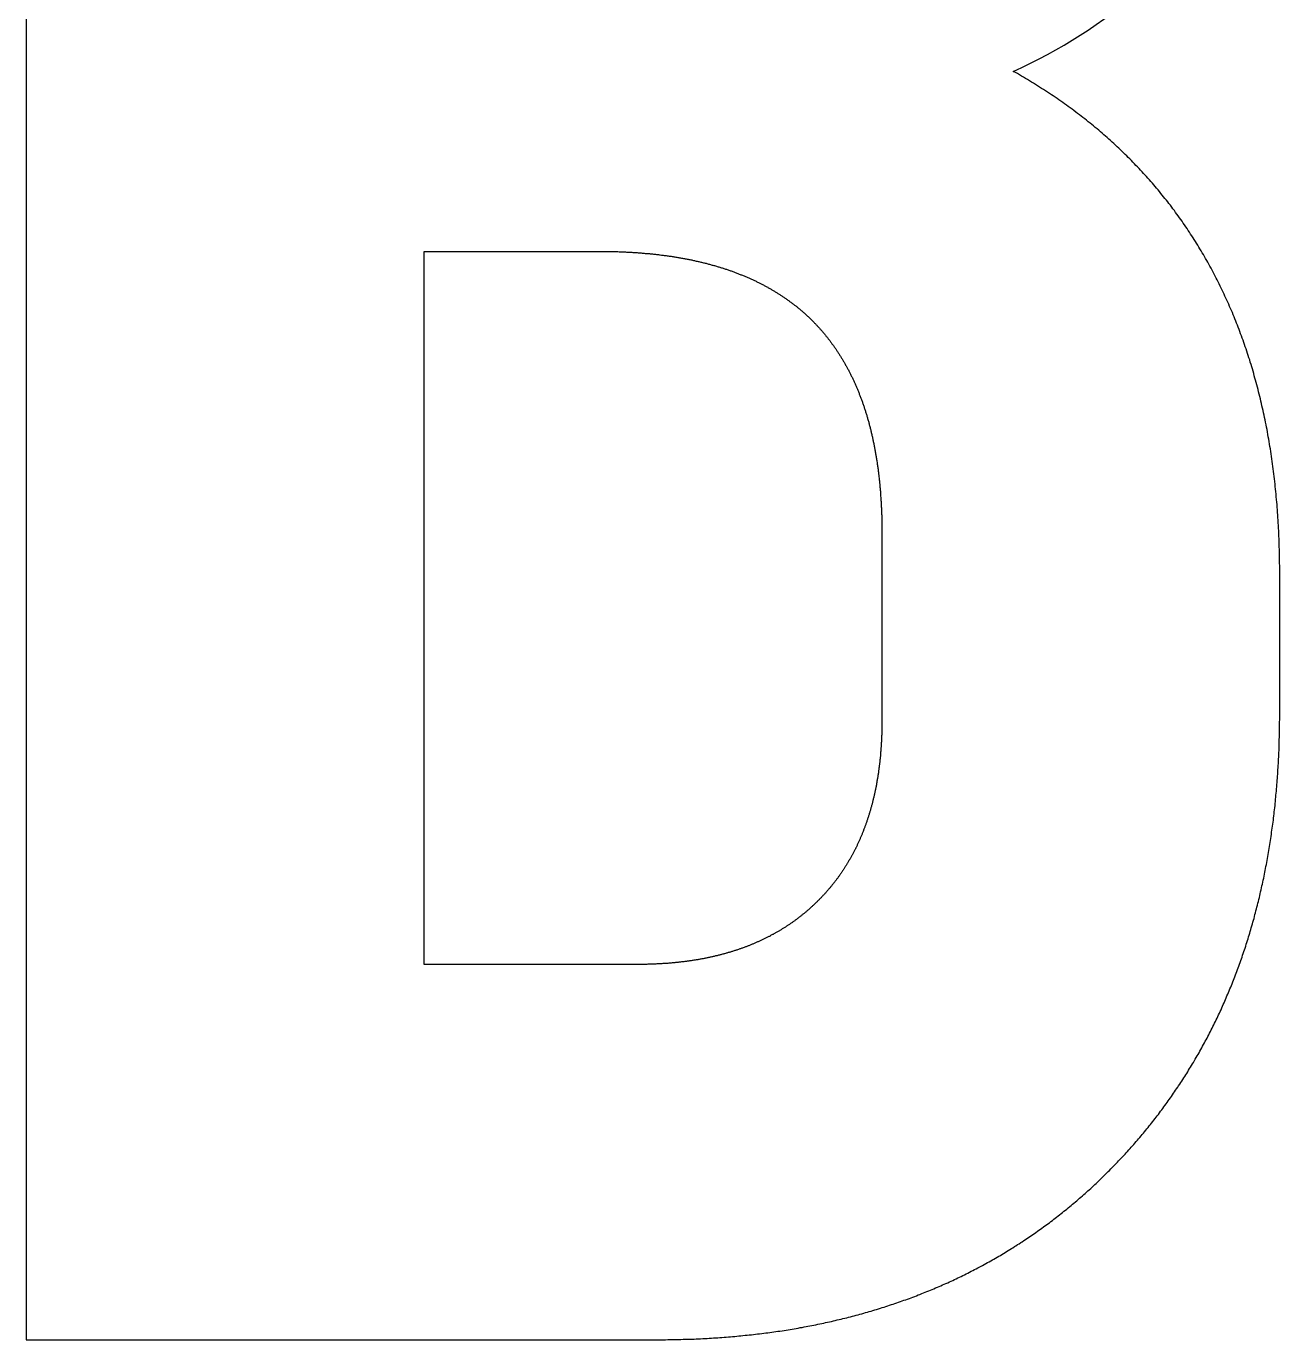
# Model space of a CAD drawing. Header units: millimetres. Extents: x -1211 to -100, y -1155 to 1320.
# Drawn here: x -808.05 to -796.12, y 1226.53 to 1239.03 of the extents above; entities that cross this region are included whole.
import ezdxf

# ---------------------------------------------------------------- set-up
doc = ezdxf.new("R2010")
doc.units = ezdxf.units.MM
doc.layers.get('0').update_dxf_attribs({"lineweight": 25, "true_color": 0xffffff})

msp = doc.modelspace()

# ---------------------------------------------------------------- linework, layer by layer
at = {"color": 5, "true_color": 0x0000ff, "flags": 128}
msp.add_lwpolyline([(-808.049, 1251.527), (-808.049, 1226.527), (-802.049, 1226.527), (-802.028, 1226.527), (-802.006, 1226.527), (-801.985, 1226.527), (-801.964, 1226.527), (-801.943, 1226.528), (-801.922, 1226.528), (-801.901, 1226.528), (-801.88, 1226.529), (-801.859, 1226.529), (-801.838, 1226.53), (-801.818, 1226.53), (-801.797, 1226.531), (-801.776, 1226.531), (-801.755, 1226.532), (-801.734, 1226.533), (-801.714, 1226.533), (-801.693, 1226.534), (-801.673, 1226.535), (-801.652, 1226.536), (-801.631, 1226.537), (-801.611, 1226.538), (-801.59, 1226.539), (-801.57, 1226.54), (-801.55, 1226.541), (-801.529, 1226.543), (-801.509, 1226.544), (-801.488, 1226.545), (-801.468, 1226.546), (-801.448, 1226.548), (-801.428, 1226.549), (-801.408, 1226.551), (-801.387, 1226.552), (-801.367, 1226.554), (-801.347, 1226.556), (-801.327, 1226.557), (-801.307, 1226.559), (-801.287, 1226.561), (-801.267, 1226.563), (-801.247, 1226.565), (-801.228, 1226.567), (-801.208, 1226.569), (-801.188, 1226.571), (-801.168, 1226.573), (-801.148, 1226.575), (-801.129, 1226.577), (-801.109, 1226.58), (-801.089, 1226.582), (-801.07, 1226.584), (-801.05, 1226.587), (-801.031, 1226.589), (-801.011, 1226.592), (-800.992, 1226.594), (-800.972, 1226.597), (-800.953, 1226.599), (-800.934, 1226.602), (-800.914, 1226.605), (-800.895, 1226.608), (-800.876, 1226.61), (-800.856, 1226.613), (-800.837, 1226.616), (-800.818, 1226.619), (-800.799, 1226.622), (-800.78, 1226.625), (-800.761, 1226.629), (-800.742, 1226.632), (-800.723, 1226.635), (-800.704, 1226.638), (-800.685, 1226.642), (-800.666, 1226.645), (-800.647, 1226.649), (-800.628, 1226.652), (-800.61, 1226.656), (-800.591, 1226.659), (-800.572, 1226.663), (-800.553, 1226.667), (-800.535, 1226.67), (-800.516, 1226.674), (-800.497, 1226.678), (-800.479, 1226.682), (-800.46, 1226.686), (-800.442, 1226.69), (-800.423, 1226.694), (-800.405, 1226.698), (-800.387, 1226.702), (-800.368, 1226.706), (-800.35, 1226.71), (-800.332, 1226.715), (-800.313, 1226.719), (-800.295, 1226.723), (-800.277, 1226.728), (-800.259, 1226.732), (-800.241, 1226.737), (-800.223, 1226.742), (-800.205, 1226.746), (-800.187, 1226.751), (-800.169, 1226.756), (-800.151, 1226.76), (-800.133, 1226.765), (-800.115, 1226.77), (-800.097, 1226.775), (-800.079, 1226.78), (-800.062, 1226.785), (-800.044, 1226.79), (-800.026, 1226.795), (-800.008, 1226.8), (-799.991, 1226.806), (-799.973, 1226.811), (-799.956, 1226.816), (-799.938, 1226.822), (-799.921, 1226.827), (-799.903, 1226.833), (-799.886, 1226.838), (-799.868, 1226.844), (-799.851, 1226.849), (-799.834, 1226.855), (-799.816, 1226.861), (-799.799, 1226.866), (-799.782, 1226.872), (-799.765, 1226.878), (-799.747, 1226.884), (-799.73, 1226.89), (-799.713, 1226.896), (-799.696, 1226.902), (-799.679, 1226.908), (-799.662, 1226.914), (-799.645, 1226.921), (-799.628, 1226.927), (-799.611, 1226.933), (-799.594, 1226.94), (-799.578, 1226.946), (-799.561, 1226.953), (-799.544, 1226.959), (-799.527, 1226.966), (-799.511, 1226.972), (-799.494, 1226.979), (-799.477, 1226.986), (-799.461, 1226.992), (-799.444, 1226.999), (-799.428, 1227.006), (-799.411, 1227.013), (-799.395, 1227.02), (-799.378, 1227.027), (-799.362, 1227.034), (-799.345, 1227.041), (-799.329, 1227.048), (-799.313, 1227.056), (-799.297, 1227.063), (-799.28, 1227.07), (-799.264, 1227.078), (-799.248, 1227.085), (-799.232, 1227.092), (-799.216, 1227.1), (-799.2, 1227.107), (-799.184, 1227.115), (-799.168, 1227.123), (-799.152, 1227.13), (-799.136, 1227.138), (-799.12, 1227.146), (-799.104, 1227.154), (-799.088, 1227.162), (-799.073, 1227.17), (-799.057, 1227.178), (-799.041, 1227.186), (-799.025, 1227.194), (-799.01, 1227.202), (-798.994, 1227.21), (-798.979, 1227.219), (-798.963, 1227.227), (-798.948, 1227.235), (-798.932, 1227.244), (-798.917, 1227.252), (-798.901, 1227.261), (-798.886, 1227.269), (-798.87, 1227.278), (-798.855, 1227.286), (-798.84, 1227.295), (-798.825, 1227.304), (-798.809, 1227.313), (-798.794, 1227.322), (-798.779, 1227.33), (-798.764, 1227.339), (-798.749, 1227.348), (-798.734, 1227.357), (-798.719, 1227.367), (-798.704, 1227.376), (-798.689, 1227.385), (-798.674, 1227.394), (-798.659, 1227.403), (-798.644, 1227.413), (-798.63, 1227.422), (-798.615, 1227.432), (-798.6, 1227.441), (-798.585, 1227.451), (-798.571, 1227.46), (-798.556, 1227.47), (-798.541, 1227.48), (-798.527, 1227.489), (-798.512, 1227.499), (-798.498, 1227.509), (-798.483, 1227.519), (-798.469, 1227.529), (-798.455, 1227.539), (-798.44, 1227.549), (-798.426, 1227.559), (-798.412, 1227.569), (-798.397, 1227.579), (-798.383, 1227.59), (-798.369, 1227.6), (-798.355, 1227.61), (-798.341, 1227.621), (-798.327, 1227.631), (-798.312, 1227.641), (-798.298, 1227.652), (-798.284, 1227.663), (-798.27, 1227.673), (-798.257, 1227.684), (-798.243, 1227.695), (-798.229, 1227.705), (-798.215, 1227.716), (-798.201, 1227.727), (-798.187, 1227.738), (-798.174, 1227.749), (-798.16, 1227.76), (-798.146, 1227.771), (-798.133, 1227.782), (-798.119, 1227.794), (-798.106, 1227.805), (-798.092, 1227.816), (-798.079, 1227.827), (-798.065, 1227.839), (-798.052, 1227.85), (-798.038, 1227.862), (-798.025, 1227.873), (-798.012, 1227.885), (-797.998, 1227.896), (-797.985, 1227.908), (-797.972, 1227.92), (-797.959, 1227.932), (-797.946, 1227.943), (-797.933, 1227.955), (-797.919, 1227.967), (-797.906, 1227.979), (-797.893, 1227.991), (-797.88, 1228.003), (-797.867, 1228.015), (-797.855, 1228.028), (-797.842, 1228.04), (-797.829, 1228.052), (-797.816, 1228.064), (-797.803, 1228.077), (-797.79, 1228.089), (-797.778, 1228.102), (-797.765, 1228.114), (-797.752, 1228.127), (-797.74, 1228.139), (-797.727, 1228.152), (-797.715, 1228.165), (-797.702, 1228.178), (-797.69, 1228.19), (-797.677, 1228.203), (-797.665, 1228.216), (-797.653, 1228.229), (-797.641, 1228.242), (-797.628, 1228.255), (-797.616, 1228.268), (-797.604, 1228.281), (-797.592, 1228.294), (-797.58, 1228.307), (-797.568, 1228.32), (-797.556, 1228.333), (-797.544, 1228.346), (-797.533, 1228.359), (-797.521, 1228.373), (-797.509, 1228.386), (-797.498, 1228.399), (-797.486, 1228.413), (-797.474, 1228.426), (-797.463, 1228.439), (-797.451, 1228.453), (-797.44, 1228.466), (-797.429, 1228.48), (-797.417, 1228.493), (-797.406, 1228.507), (-797.395, 1228.521), (-797.384, 1228.534), (-797.373, 1228.548), (-797.362, 1228.562), (-797.351, 1228.575), (-797.34, 1228.589), (-797.329, 1228.603), (-797.318, 1228.617), (-797.307, 1228.631), (-797.296, 1228.645), (-797.286, 1228.658), (-797.275, 1228.672), (-797.264, 1228.686), (-797.254, 1228.701), (-797.243, 1228.715), (-797.233, 1228.729), (-797.222, 1228.743), (-797.212, 1228.757), (-797.202, 1228.771), (-797.191, 1228.785), (-797.181, 1228.8), (-797.171, 1228.814), (-797.161, 1228.828), (-797.151, 1228.843), (-797.141, 1228.857), (-797.131, 1228.872), (-797.121, 1228.886), (-797.111, 1228.901), (-797.101, 1228.915), (-797.091, 1228.93), (-797.082, 1228.944), (-797.072, 1228.959), (-797.062, 1228.974), (-797.053, 1228.988), (-797.043, 1229.003), (-797.034, 1229.018), (-797.024, 1229.033), (-797.015, 1229.047), (-797.005, 1229.062), (-796.996, 1229.077), (-796.987, 1229.092), (-796.978, 1229.107), (-796.969, 1229.122), (-796.959, 1229.137), (-796.95, 1229.152), (-796.941, 1229.167), (-796.932, 1229.183), (-796.924, 1229.198), (-796.915, 1229.213), (-796.906, 1229.228), (-796.897, 1229.243), (-796.888, 1229.259), (-796.88, 1229.274), (-796.871, 1229.289), (-796.863, 1229.305), (-796.854, 1229.32), (-796.846, 1229.336), (-796.837, 1229.351), (-796.829, 1229.367), (-796.821, 1229.382), (-796.812, 1229.398), (-796.804, 1229.414), (-796.796, 1229.429), (-796.788, 1229.445), (-796.78, 1229.461), (-796.772, 1229.476), (-796.764, 1229.492), (-796.756, 1229.508), (-796.748, 1229.524), (-796.74, 1229.54), (-796.732, 1229.556), (-796.725, 1229.572), (-796.717, 1229.588), (-796.709, 1229.604), (-796.702, 1229.62), (-796.694, 1229.636), (-796.687, 1229.652), (-796.679, 1229.668), (-796.672, 1229.685), (-796.665, 1229.701), (-796.657, 1229.717), (-796.65, 1229.733), (-796.643, 1229.75), (-796.636, 1229.766), (-796.629, 1229.782), (-796.622, 1229.799), (-796.615, 1229.815), (-796.608, 1229.832), (-796.601, 1229.848), (-796.594, 1229.865), (-796.587, 1229.882), (-796.58, 1229.898), (-796.574, 1229.915), (-796.567, 1229.932), (-796.56, 1229.948), (-796.554, 1229.965), (-796.547, 1229.982), (-796.541, 1229.999), (-796.535, 1230.016), (-796.528, 1230.032), (-796.522, 1230.049), (-796.516, 1230.066), (-796.509, 1230.083), (-796.503, 1230.1), (-796.497, 1230.117), (-796.491, 1230.135), (-796.485, 1230.152), (-796.479, 1230.169), (-796.473, 1230.186), (-796.467, 1230.203), (-796.462, 1230.221), (-796.456, 1230.238), (-796.45, 1230.255), (-796.444, 1230.273), (-796.439, 1230.29), (-796.433, 1230.307), (-796.428, 1230.325), (-796.422, 1230.342), (-796.417, 1230.36), (-796.412, 1230.377), (-796.406, 1230.395), (-796.401, 1230.413), (-796.396, 1230.43), (-796.391, 1230.448), (-796.385, 1230.466), (-796.38, 1230.484), (-796.375, 1230.501), (-796.37, 1230.519), (-796.365, 1230.537), (-796.361, 1230.555), (-796.356, 1230.573), (-796.351, 1230.591), (-796.346, 1230.609), (-796.341, 1230.627), (-796.337, 1230.645), (-796.332, 1230.663), (-796.328, 1230.681), (-796.323, 1230.699), (-796.319, 1230.717), (-796.314, 1230.736), (-796.31, 1230.754), (-796.306, 1230.772), (-796.302, 1230.791), (-796.297, 1230.809), (-796.293, 1230.827), (-796.289, 1230.846), (-796.285, 1230.864), (-796.281, 1230.883), (-796.277, 1230.901), (-796.273, 1230.92), (-796.269, 1230.938), (-796.266, 1230.957), (-796.262, 1230.976), (-796.258, 1230.994), (-796.254, 1231.013), (-796.251, 1231.032), (-796.247, 1231.051), (-796.244, 1231.07), (-796.24, 1231.088), (-796.237, 1231.107), (-796.234, 1231.126), (-796.23, 1231.145), (-796.227, 1231.164), (-796.224, 1231.183), (-796.221, 1231.202), (-796.217, 1231.221), (-796.214, 1231.241), (-796.211, 1231.26), (-796.208, 1231.279), (-796.206, 1231.298), (-796.203, 1231.317), (-796.2, 1231.337), (-796.197, 1231.356), (-796.194, 1231.375), (-796.192, 1231.395), (-796.189, 1231.414), (-796.186, 1231.434), (-796.184, 1231.453), (-796.181, 1231.473), (-796.179, 1231.492), (-796.177, 1231.512), (-796.174, 1231.531), (-796.172, 1231.551), (-796.17, 1231.571), (-796.168, 1231.59), (-796.165, 1231.61), (-796.163, 1231.63), (-796.161, 1231.65), (-796.159, 1231.67), (-796.157, 1231.69), (-796.156, 1231.71), (-796.154, 1231.73), (-796.152, 1231.749), (-796.15, 1231.77), (-796.149, 1231.79), (-796.147, 1231.81), (-796.145, 1231.83), (-796.144, 1231.85), (-796.142, 1231.87), (-796.141, 1231.89), (-796.139, 1231.911), (-796.138, 1231.931), (-796.137, 1231.951), (-796.135, 1231.972), (-796.134, 1231.992), (-796.133, 1232.012), (-796.132, 1232.033), (-796.131, 1232.053), (-796.13, 1232.074), (-796.129, 1232.094), (-796.128, 1232.115), (-796.127, 1232.136), (-796.126, 1232.156), (-796.126, 1232.177), (-796.125, 1232.198), (-796.124, 1232.218), (-796.124, 1232.239), (-796.123, 1232.26), (-796.123, 1232.281), (-796.122, 1232.302), (-796.122, 1232.323), (-796.121, 1232.344), (-796.121, 1232.365), (-796.121, 1232.386), (-796.121, 1232.407), (-796.12, 1232.428), (-796.12, 1232.449), (-796.12, 1232.47), (-796.12, 1232.491), (-796.12, 1233.813), (-796.12, 1233.839), (-796.12, 1233.865), (-796.12, 1233.891), (-796.121, 1233.917), (-796.121, 1233.943), (-796.122, 1233.969), (-796.122, 1233.995), (-796.123, 1234.021), (-796.123, 1234.046), (-796.124, 1234.072), (-796.125, 1234.098), (-796.126, 1234.123), (-796.127, 1234.149), (-796.128, 1234.174), (-796.129, 1234.2), (-796.13, 1234.225), (-796.131, 1234.25), (-796.133, 1234.275), (-796.134, 1234.3), (-796.136, 1234.326), (-796.137, 1234.351), (-796.139, 1234.376), (-796.141, 1234.4), (-796.142, 1234.425), (-796.144, 1234.45), (-796.146, 1234.475), (-796.148, 1234.499), (-796.15, 1234.524), (-796.153, 1234.549), (-796.155, 1234.573), (-796.157, 1234.598), (-796.16, 1234.622), (-796.162, 1234.646), (-796.165, 1234.67), (-796.168, 1234.695), (-796.17, 1234.719), (-796.173, 1234.743), (-796.176, 1234.767), (-796.179, 1234.791), (-796.182, 1234.815), (-796.185, 1234.839), (-796.188, 1234.862), (-796.192, 1234.886), (-796.195, 1234.91), (-796.199, 1234.933), (-796.202, 1234.957), (-796.206, 1234.98), (-796.209, 1235.004), (-796.213, 1235.027), (-796.217, 1235.051), (-796.221, 1235.074), (-796.225, 1235.097), (-796.229, 1235.12), (-796.233, 1235.143), (-796.237, 1235.166), (-796.241, 1235.189), (-796.246, 1235.212), (-796.25, 1235.235), (-796.255, 1235.258), (-796.259, 1235.28), (-796.264, 1235.303), (-796.269, 1235.326), (-796.274, 1235.348), (-796.279, 1235.371), (-796.284, 1235.393), (-796.289, 1235.416), (-796.294, 1235.438), (-796.299, 1235.46), (-796.304, 1235.482), (-796.31, 1235.505), (-796.315, 1235.527), (-796.321, 1235.549), (-796.326, 1235.571), (-796.332, 1235.592), (-796.338, 1235.614), (-796.344, 1235.636), (-796.35, 1235.658), (-796.356, 1235.679), (-796.362, 1235.701), (-796.368, 1235.723), (-796.374, 1235.744), (-796.38, 1235.766), (-796.387, 1235.787), (-796.393, 1235.808), (-796.4, 1235.83), (-796.406, 1235.851), (-796.413, 1235.872), (-796.42, 1235.893), (-796.427, 1235.914), (-796.434, 1235.935), (-796.441, 1235.956), (-796.448, 1235.977), (-796.455, 1235.997), (-796.462, 1236.018), (-796.469, 1236.039), (-796.477, 1236.059), (-796.484, 1236.08), (-796.492, 1236.1), (-796.499, 1236.121), (-796.507, 1236.141), (-796.515, 1236.162), (-796.523, 1236.182), (-796.531, 1236.202), (-796.539, 1236.222), (-796.547, 1236.242), (-796.555, 1236.262), (-796.563, 1236.282), (-796.571, 1236.302), (-796.58, 1236.322), (-796.588, 1236.342), (-796.597, 1236.361), (-796.606, 1236.381), (-796.614, 1236.401), (-796.623, 1236.42), (-796.632, 1236.44), (-796.641, 1236.459), (-796.65, 1236.479), (-796.659, 1236.498), (-796.668, 1236.517), (-796.677, 1236.536), (-796.687, 1236.555), (-796.696, 1236.575), (-796.706, 1236.594), (-796.715, 1236.613), (-796.725, 1236.631), (-796.734, 1236.65), (-796.744, 1236.669), (-796.754, 1236.688), (-796.764, 1236.706), (-796.774, 1236.725), (-796.784, 1236.744), (-796.794, 1236.762), (-796.805, 1236.781), (-796.815, 1236.799), (-796.825, 1236.817), (-796.836, 1236.835), (-796.846, 1236.854), (-796.857, 1236.872), (-796.868, 1236.89), (-796.879, 1236.908), (-796.889, 1236.926), (-796.9, 1236.944), (-796.911, 1236.962), (-796.922, 1236.979), (-796.934, 1236.997), (-796.945, 1237.015), (-796.956, 1237.032), (-796.968, 1237.05), (-796.979, 1237.067), (-796.991, 1237.085), (-797.002, 1237.102), (-797.014, 1237.119), (-797.026, 1237.137), (-797.038, 1237.154), (-797.05, 1237.171), (-797.062, 1237.188), (-797.074, 1237.205), (-797.086, 1237.222), (-797.098, 1237.239), (-797.111, 1237.256), (-797.123, 1237.273), (-797.136, 1237.289), (-797.148, 1237.306), (-797.161, 1237.323), (-797.174, 1237.339), (-797.186, 1237.356), (-797.199, 1237.372), (-797.212, 1237.388), (-797.225, 1237.405), (-797.238, 1237.421), (-797.252, 1237.437), (-797.265, 1237.453), (-797.278, 1237.469), (-797.292, 1237.485), (-797.305, 1237.501), (-797.319, 1237.517), (-797.332, 1237.533), (-797.346, 1237.549), (-797.36, 1237.565), (-797.374, 1237.58), (-797.388, 1237.596), (-797.402, 1237.611), (-797.416, 1237.627), (-797.43, 1237.642), (-797.444, 1237.658), (-797.459, 1237.673), (-797.473, 1237.688), (-797.488, 1237.703), (-797.502, 1237.719), (-797.517, 1237.734), (-797.532, 1237.749), (-797.546, 1237.764), (-797.561, 1237.779), (-797.576, 1237.793), (-797.591, 1237.808), (-797.607, 1237.823), (-797.622, 1237.838), (-797.637, 1237.852), (-797.652, 1237.867), (-797.668, 1237.881), (-797.683, 1237.896), (-797.699, 1237.91), (-797.715, 1237.924), (-797.73, 1237.939), (-797.746, 1237.953), (-797.762, 1237.967), (-797.778, 1237.981), (-797.794, 1237.995), (-797.81, 1238.009), (-797.826, 1238.023), (-797.843, 1238.037), (-797.859, 1238.05), (-797.876, 1238.064), (-797.892, 1238.078), (-797.909, 1238.091), (-797.925, 1238.105), (-797.942, 1238.118), (-797.959, 1238.132), (-797.976, 1238.145), (-797.993, 1238.159), (-798.01, 1238.172), (-798.027, 1238.185), (-798.044, 1238.198), (-798.062, 1238.211), (-798.079, 1238.224), (-798.096, 1238.237), (-798.114, 1238.25), (-798.132, 1238.263), (-798.149, 1238.276), (-798.167, 1238.288), (-798.185, 1238.301), (-798.203, 1238.314), (-798.221, 1238.326), (-798.239, 1238.339), (-798.257, 1238.351), (-798.275, 1238.364), (-798.293, 1238.376), (-798.312, 1238.388), (-798.33, 1238.4), (-798.349, 1238.412), (-798.367, 1238.424), (-798.386, 1238.436), (-798.405, 1238.448), (-798.424, 1238.46), (-798.443, 1238.472), (-798.462, 1238.484), (-798.481, 1238.496), (-798.5, 1238.507), (-798.519, 1238.519), (-798.538, 1238.53), (-798.558, 1238.542), (-798.577, 1238.553), (-798.597, 1238.565), (-798.616, 1238.576), (-798.636, 1238.587), (-798.656, 1238.598, 0.156907), (-796.531, 1240.491, 0.134483)], format="xyb", dxfattribs=at)
msp.add_lwpolyline([(-804.263, 1230.098), (-804.263, 1236.884), (-802.584, 1236.884), (-802.574, 1236.884), (-802.563, 1236.884), (-802.553, 1236.884), (-802.542, 1236.884), (-802.532, 1236.884), (-802.521, 1236.884), (-802.511, 1236.884), (-802.5, 1236.884), (-802.49, 1236.883), (-802.479, 1236.883), (-802.469, 1236.883), (-802.459, 1236.883), (-802.448, 1236.882), (-802.438, 1236.882), (-802.428, 1236.882), (-802.418, 1236.882), (-802.407, 1236.881), (-802.397, 1236.881), (-802.387, 1236.881), (-802.377, 1236.88), (-802.366, 1236.88), (-802.356, 1236.879), (-802.346, 1236.879), (-802.336, 1236.878), (-802.326, 1236.878), (-802.316, 1236.877), (-802.306, 1236.877), (-802.296, 1236.876), (-802.286, 1236.876), (-802.276, 1236.875), (-802.266, 1236.875), (-802.256, 1236.874), (-802.246, 1236.873), (-802.236, 1236.873), (-802.226, 1236.872), (-802.217, 1236.871), (-802.207, 1236.87), (-802.197, 1236.87), (-802.187, 1236.869), (-802.177, 1236.868), (-802.168, 1236.867), (-802.158, 1236.866), (-802.148, 1236.866), (-802.138, 1236.865), (-802.129, 1236.864), (-802.119, 1236.863), (-802.11, 1236.862), (-802.1, 1236.861), (-802.09, 1236.86), (-802.081, 1236.859), (-802.071, 1236.858), (-802.062, 1236.857), (-802.052, 1236.856), (-802.043, 1236.855), (-802.033, 1236.854), (-802.024, 1236.853), (-802.015, 1236.851), (-802.005, 1236.85), (-801.996, 1236.849), (-801.987, 1236.848), (-801.977, 1236.847), (-801.968, 1236.845), (-801.959, 1236.844), (-801.949, 1236.843), (-801.94, 1236.842), (-801.931, 1236.84), (-801.922, 1236.839), (-801.913, 1236.838), (-801.903, 1236.836), (-801.894, 1236.835), (-801.885, 1236.833), (-801.876, 1236.832), (-801.867, 1236.83), (-801.858, 1236.829), (-801.849, 1236.827), (-801.84, 1236.826), (-801.831, 1236.824), (-801.822, 1236.823), (-801.813, 1236.821), (-801.804, 1236.82), (-801.795, 1236.818), (-801.786, 1236.816), (-801.778, 1236.815), (-801.769, 1236.813), (-801.76, 1236.811), (-801.751, 1236.81), (-801.742, 1236.808), (-801.734, 1236.806), (-801.725, 1236.804), (-801.716, 1236.803), (-801.708, 1236.801), (-801.699, 1236.799), (-801.69, 1236.797), (-801.682, 1236.795), (-801.673, 1236.793), (-801.665, 1236.791), (-801.656, 1236.789), (-801.647, 1236.787), (-801.639, 1236.785), (-801.63, 1236.783), (-801.622, 1236.781), (-801.614, 1236.779), (-801.605, 1236.777), (-801.597, 1236.775), (-801.588, 1236.773), (-801.58, 1236.771), (-801.572, 1236.769), (-801.563, 1236.767), (-801.555, 1236.764), (-801.547, 1236.762), (-801.538, 1236.76), (-801.53, 1236.758), (-801.522, 1236.755), (-801.514, 1236.753), (-801.506, 1236.751), (-801.498, 1236.749), (-801.489, 1236.746), (-801.481, 1236.744), (-801.473, 1236.741), (-801.465, 1236.739), (-801.457, 1236.737), (-801.449, 1236.734), (-801.441, 1236.732), (-801.433, 1236.729), (-801.425, 1236.727), (-801.417, 1236.724), (-801.409, 1236.722), (-801.401, 1236.719), (-801.394, 1236.716), (-801.386, 1236.714), (-801.378, 1236.711), (-801.37, 1236.709), (-801.362, 1236.706), (-801.354, 1236.703), (-801.347, 1236.7), (-801.339, 1236.698), (-801.331, 1236.695), (-801.324, 1236.692), (-801.316, 1236.689), (-801.308, 1236.687), (-801.301, 1236.684), (-801.293, 1236.681), (-801.286, 1236.678), (-801.278, 1236.675), (-801.27, 1236.672), (-801.263, 1236.669), (-801.255, 1236.666), (-801.248, 1236.663), (-801.241, 1236.66), (-801.233, 1236.657), (-801.226, 1236.654), (-801.218, 1236.651), (-801.211, 1236.648), (-801.204, 1236.645), (-801.196, 1236.642), (-801.189, 1236.639), (-801.182, 1236.636), (-801.174, 1236.633), (-801.167, 1236.629), (-801.16, 1236.626), (-801.153, 1236.623), (-801.146, 1236.62), (-801.139, 1236.616), (-801.131, 1236.613), (-801.124, 1236.61), (-801.117, 1236.606), (-801.11, 1236.603), (-801.103, 1236.6), (-801.096, 1236.596), (-801.089, 1236.593), (-801.082, 1236.589), (-801.075, 1236.586), (-801.068, 1236.582), (-801.061, 1236.579), (-801.054, 1236.575), (-801.048, 1236.572), (-801.041, 1236.568), (-801.034, 1236.565), (-801.027, 1236.561), (-801.02, 1236.558), (-801.013, 1236.554), (-801.007, 1236.55), (-801, 1236.547), (-800.993, 1236.543), (-800.987, 1236.539), (-800.98, 1236.535), (-800.973, 1236.532), (-800.967, 1236.528), (-800.96, 1236.524), (-800.954, 1236.52), (-800.947, 1236.516), (-800.94, 1236.513), (-800.934, 1236.509), (-800.927, 1236.505), (-800.921, 1236.501), (-800.915, 1236.497), (-800.908, 1236.493), (-800.902, 1236.489), (-800.895, 1236.485), (-800.889, 1236.481), (-800.883, 1236.477), (-800.876, 1236.473), (-800.87, 1236.469), (-800.864, 1236.465), (-800.857, 1236.461), (-800.851, 1236.456), (-800.845, 1236.452), (-800.839, 1236.448), (-800.833, 1236.444), (-800.827, 1236.44), (-800.82, 1236.435), (-800.814, 1236.431), (-800.808, 1236.427), (-800.802, 1236.422), (-800.796, 1236.418), (-800.79, 1236.414), (-800.784, 1236.409), (-800.778, 1236.405), (-800.772, 1236.401), (-800.766, 1236.396), (-800.76, 1236.392), (-800.754, 1236.387), (-800.748, 1236.383), (-800.743, 1236.378), (-800.737, 1236.374), (-800.731, 1236.369), (-800.725, 1236.365), (-800.719, 1236.36), (-800.714, 1236.356), (-800.708, 1236.351), (-800.702, 1236.346), (-800.697, 1236.342), (-800.691, 1236.337), (-800.685, 1236.332), (-800.68, 1236.327), (-800.674, 1236.323), (-800.668, 1236.318), (-800.663, 1236.313), (-800.657, 1236.308), (-800.652, 1236.303), (-800.646, 1236.299), (-800.641, 1236.294), (-800.635, 1236.289), (-800.63, 1236.284), (-800.625, 1236.279), (-800.619, 1236.274), (-800.614, 1236.269), (-800.609, 1236.264), (-800.603, 1236.259), (-800.598, 1236.254), (-800.593, 1236.249), (-800.587, 1236.244), (-800.582, 1236.239), (-800.577, 1236.234), (-800.572, 1236.229), (-800.567, 1236.223), (-800.561, 1236.218), (-800.556, 1236.213), (-800.551, 1236.208), (-800.546, 1236.203), (-800.541, 1236.197), (-800.536, 1236.192), (-800.531, 1236.187), (-800.526, 1236.182), (-800.521, 1236.176), (-800.516, 1236.171), (-800.511, 1236.165), (-800.506, 1236.16), (-800.501, 1236.155), (-800.496, 1236.149), (-800.491, 1236.144), (-800.487, 1236.138), (-800.482, 1236.133), (-800.477, 1236.127), (-800.472, 1236.122), (-800.467, 1236.116), (-800.463, 1236.11), (-800.458, 1236.105), (-800.453, 1236.099), (-800.449, 1236.093), (-800.444, 1236.088), (-800.439, 1236.082), (-800.435, 1236.076), (-800.43, 1236.071), (-800.425, 1236.065), (-800.421, 1236.059), (-800.416, 1236.053), (-800.412, 1236.047), (-800.407, 1236.042), (-800.403, 1236.036), (-800.398, 1236.03), (-800.394, 1236.024), (-800.389, 1236.018), (-800.385, 1236.012), (-800.381, 1236.006), (-800.376, 1236), (-800.372, 1235.994), (-800.368, 1235.988), (-800.363, 1235.982), (-800.359, 1235.976), (-800.355, 1235.97), (-800.35, 1235.964), (-800.346, 1235.957), (-800.342, 1235.951), (-800.338, 1235.945), (-800.334, 1235.939), (-800.33, 1235.933), (-800.325, 1235.926), (-800.321, 1235.92), (-800.317, 1235.914), (-800.313, 1235.907), (-800.309, 1235.901), (-800.305, 1235.895), (-800.301, 1235.888), (-800.297, 1235.882), (-800.293, 1235.876), (-800.289, 1235.869), (-800.285, 1235.863), (-800.281, 1235.856), (-800.278, 1235.85), (-800.274, 1235.843), (-800.27, 1235.837), (-800.266, 1235.83), (-800.262, 1235.823), (-800.258, 1235.817), (-800.255, 1235.81), (-800.251, 1235.803), (-800.247, 1235.797), (-800.243, 1235.79), (-800.24, 1235.783), (-800.236, 1235.777), (-800.233, 1235.77), (-800.229, 1235.763), (-800.225, 1235.756), (-800.222, 1235.749), (-800.218, 1235.743), (-800.215, 1235.736), (-800.211, 1235.729), (-800.208, 1235.722), (-800.204, 1235.715), (-800.201, 1235.708), (-800.197, 1235.701), (-800.194, 1235.694), (-800.19, 1235.687), (-800.187, 1235.68), (-800.184, 1235.673), (-800.18, 1235.666), (-800.177, 1235.659), (-800.174, 1235.652), (-800.17, 1235.644), (-800.167, 1235.637), (-800.164, 1235.63), (-800.161, 1235.623), (-800.158, 1235.616), (-800.154, 1235.608), (-800.151, 1235.601), (-800.148, 1235.594), (-800.145, 1235.586), (-800.142, 1235.579), (-800.139, 1235.572), (-800.136, 1235.564), (-800.133, 1235.557), (-800.13, 1235.55), (-800.127, 1235.542), (-800.124, 1235.535), (-800.121, 1235.527), (-800.118, 1235.52), (-800.115, 1235.512), (-800.112, 1235.505), (-800.109, 1235.497), (-800.106, 1235.489), (-800.103, 1235.482), (-800.101, 1235.474), (-800.098, 1235.466), (-800.095, 1235.459), (-800.092, 1235.451), (-800.09, 1235.443), (-800.087, 1235.436), (-800.084, 1235.428), (-800.082, 1235.42), (-800.079, 1235.412), (-800.076, 1235.404), (-800.074, 1235.397), (-800.071, 1235.389), (-800.068, 1235.381), (-800.066, 1235.373), (-800.063, 1235.365), (-800.061, 1235.357), (-800.058, 1235.349), (-800.056, 1235.341), (-800.053, 1235.333), (-800.051, 1235.325), (-800.049, 1235.317), (-800.046, 1235.309), (-800.044, 1235.301), (-800.042, 1235.293), (-800.039, 1235.284), (-800.037, 1235.276), (-800.035, 1235.268), (-800.032, 1235.26), (-800.03, 1235.252), (-800.028, 1235.243), (-800.026, 1235.235), (-800.023, 1235.227), (-800.021, 1235.218), (-800.019, 1235.21), (-800.017, 1235.202), (-800.015, 1235.193), (-800.013, 1235.185), (-800.011, 1235.177), (-800.009, 1235.168), (-800.007, 1235.16), (-800.005, 1235.151), (-800.003, 1235.143), (-800.001, 1235.134), (-799.999, 1235.126), (-799.997, 1235.117), (-799.995, 1235.108), (-799.993, 1235.1), (-799.991, 1235.091), (-799.989, 1235.082), (-799.988, 1235.074), (-799.986, 1235.065), (-799.984, 1235.056), (-799.982, 1235.048), (-799.98, 1235.039), (-799.979, 1235.03), (-799.977, 1235.021), (-799.975, 1235.012), (-799.974, 1235.004), (-799.972, 1234.995), (-799.97, 1234.986), (-799.969, 1234.977), (-799.967, 1234.968), (-799.966, 1234.959), (-799.964, 1234.95), (-799.963, 1234.941), (-799.961, 1234.932), (-799.96, 1234.923), (-799.958, 1234.914), (-799.957, 1234.905), (-799.955, 1234.896), (-799.954, 1234.887), (-799.952, 1234.877), (-799.951, 1234.868), (-799.95, 1234.859), (-799.948, 1234.85), (-799.947, 1234.841), (-799.946, 1234.831), (-799.945, 1234.822), (-799.943, 1234.813), (-799.942, 1234.804), (-799.941, 1234.794), (-799.94, 1234.785), (-799.939, 1234.775), (-799.937, 1234.766), (-799.936, 1234.757), (-799.935, 1234.747), (-799.934, 1234.738), (-799.933, 1234.728), (-799.932, 1234.719), (-799.931, 1234.709), (-799.93, 1234.7), (-799.929, 1234.69), (-799.928, 1234.68), (-799.927, 1234.671), (-799.926, 1234.661), (-799.925, 1234.652), (-799.925, 1234.642), (-799.924, 1234.632), (-799.923, 1234.622), (-799.922, 1234.613), (-799.921, 1234.603), (-799.92, 1234.593), (-799.92, 1234.583), (-799.919, 1234.574), (-799.918, 1234.564), (-799.918, 1234.554), (-799.917, 1234.544), (-799.916, 1234.534), (-799.916, 1234.524), (-799.915, 1234.514), (-799.914, 1234.504), (-799.914, 1234.494), (-799.913, 1234.484), (-799.913, 1234.474), (-799.912, 1234.464), (-799.912, 1234.454), (-799.911, 1234.444), (-799.911, 1234.434), (-799.91, 1234.424), (-799.91, 1234.413), (-799.91, 1234.403), (-799.909, 1234.393), (-799.909, 1234.383), (-799.908, 1234.373), (-799.908, 1234.362), (-799.908, 1234.352), (-799.908, 1234.342), (-799.907, 1234.331), (-799.907, 1234.321), (-799.907, 1234.311), (-799.907, 1234.3), (-799.907, 1234.29), (-799.906, 1234.279), (-799.906, 1234.269), (-799.906, 1234.258), (-799.906, 1234.248), (-799.906, 1234.237), (-799.906, 1234.227), (-799.906, 1234.216), (-799.906, 1234.206), (-799.906, 1232.42), (-799.906, 1232.411), (-799.906, 1232.403), (-799.906, 1232.394), (-799.906, 1232.385), (-799.906, 1232.377), (-799.906, 1232.368), (-799.906, 1232.36), (-799.906, 1232.351), (-799.907, 1232.343), (-799.907, 1232.334), (-799.907, 1232.326), (-799.907, 1232.317), (-799.907, 1232.309), (-799.908, 1232.3), (-799.908, 1232.292), (-799.908, 1232.283), (-799.909, 1232.275), (-799.909, 1232.267), (-799.909, 1232.258), (-799.91, 1232.25), (-799.91, 1232.242), (-799.91, 1232.233), (-799.911, 1232.225), (-799.911, 1232.217), (-799.912, 1232.208), (-799.912, 1232.2), (-799.913, 1232.192), (-799.913, 1232.184), (-799.914, 1232.175), (-799.914, 1232.167), (-799.915, 1232.159), (-799.915, 1232.151), (-799.916, 1232.143), (-799.917, 1232.135), (-799.917, 1232.127), (-799.918, 1232.118), (-799.919, 1232.11), (-799.919, 1232.102), (-799.92, 1232.094), (-799.921, 1232.086), (-799.921, 1232.078), (-799.922, 1232.07), (-799.923, 1232.062), (-799.924, 1232.054), (-799.925, 1232.046), (-799.925, 1232.038), (-799.926, 1232.03), (-799.927, 1232.022), (-799.928, 1232.014), (-799.929, 1232.007), (-799.93, 1231.999), (-799.931, 1231.991), (-799.932, 1231.983), (-799.933, 1231.975), (-799.934, 1231.967), (-799.935, 1231.959), (-799.936, 1231.952), (-799.937, 1231.944), (-799.938, 1231.936), (-799.939, 1231.928), (-799.94, 1231.921), (-799.941, 1231.913), (-799.943, 1231.905), (-799.944, 1231.898), (-799.945, 1231.89), (-799.946, 1231.882), (-799.947, 1231.875), (-799.949, 1231.867), (-799.95, 1231.859), (-799.951, 1231.852), (-799.953, 1231.844), (-799.954, 1231.837), (-799.955, 1231.829), (-799.957, 1231.822), (-799.958, 1231.814), (-799.959, 1231.807), (-799.961, 1231.799), (-799.962, 1231.792), (-799.964, 1231.784), (-799.965, 1231.777), (-799.967, 1231.769), (-799.968, 1231.762), (-799.97, 1231.755), (-799.971, 1231.747), (-799.973, 1231.74), (-799.974, 1231.732), (-799.976, 1231.725), (-799.978, 1231.718), (-799.979, 1231.711), (-799.981, 1231.703), (-799.983, 1231.696), (-799.984, 1231.689), (-799.986, 1231.681), (-799.988, 1231.674), (-799.989, 1231.667), (-799.991, 1231.66), (-799.993, 1231.653), (-799.995, 1231.646), (-799.997, 1231.638), (-799.999, 1231.631), (-800, 1231.624), (-800.002, 1231.617), (-800.004, 1231.61), (-800.006, 1231.603), (-800.008, 1231.596), (-800.01, 1231.589), (-800.012, 1231.582), (-800.014, 1231.575), (-800.016, 1231.568), (-800.018, 1231.561), (-800.02, 1231.554), (-800.022, 1231.547), (-800.024, 1231.54), (-800.026, 1231.533), (-800.028, 1231.526), (-800.031, 1231.519), (-800.033, 1231.512), (-800.035, 1231.506), (-800.037, 1231.499), (-800.039, 1231.492), (-800.042, 1231.485), (-800.044, 1231.478), (-800.046, 1231.471), (-800.048, 1231.465), (-800.051, 1231.458), (-800.053, 1231.451), (-800.055, 1231.444), (-800.058, 1231.438), (-800.06, 1231.431), (-800.062, 1231.424), (-800.065, 1231.418), (-800.067, 1231.411), (-800.07, 1231.404), (-800.072, 1231.398), (-800.075, 1231.391), (-800.077, 1231.385), (-800.08, 1231.378), (-800.082, 1231.372), (-800.085, 1231.365), (-800.087, 1231.359), (-800.09, 1231.352), (-800.093, 1231.346), (-800.095, 1231.339), (-800.098, 1231.333), (-800.101, 1231.326), (-800.103, 1231.32), (-800.106, 1231.313), (-800.109, 1231.307), (-800.112, 1231.301), (-800.114, 1231.294), (-800.117, 1231.288), (-800.12, 1231.281), (-800.123, 1231.275), (-800.126, 1231.269), (-800.128, 1231.263), (-800.131, 1231.256), (-800.134, 1231.25), (-800.137, 1231.244), (-800.14, 1231.238), (-800.143, 1231.231), (-800.146, 1231.225), (-800.149, 1231.219), (-800.152, 1231.213), (-800.155, 1231.207), (-800.158, 1231.2), (-800.161, 1231.194), (-800.164, 1231.188), (-800.167, 1231.182), (-800.17, 1231.176), (-800.174, 1231.17), (-800.177, 1231.164), (-800.18, 1231.158), (-800.183, 1231.152), (-800.186, 1231.146), (-800.19, 1231.14), (-800.193, 1231.134), (-800.196, 1231.128), (-800.199, 1231.122), (-800.203, 1231.116), (-800.206, 1231.11), (-800.209, 1231.104), (-800.213, 1231.098), (-800.216, 1231.093), (-800.22, 1231.087), (-800.223, 1231.081), (-800.226, 1231.075), (-800.23, 1231.069), (-800.233, 1231.063), (-800.237, 1231.058), (-800.24, 1231.052), (-800.244, 1231.046), (-800.247, 1231.04), (-800.251, 1231.035), (-800.255, 1231.029), (-800.258, 1231.023), (-800.262, 1231.018), (-800.265, 1231.012), (-800.269, 1231.006), (-800.273, 1231.001), (-800.276, 1230.995), (-800.28, 1230.99), (-800.284, 1230.984), (-800.288, 1230.978), (-800.291, 1230.973), (-800.295, 1230.967), (-800.299, 1230.962), (-800.303, 1230.956), (-800.307, 1230.951), (-800.311, 1230.945), (-800.314, 1230.94), (-800.318, 1230.935), (-800.322, 1230.929), (-800.326, 1230.924), (-800.33, 1230.918), (-800.334, 1230.913), (-800.338, 1230.908), (-800.342, 1230.902), (-800.346, 1230.897), (-800.35, 1230.892), (-800.354, 1230.886), (-800.358, 1230.881), (-800.362, 1230.876), (-800.367, 1230.87), (-800.371, 1230.865), (-800.375, 1230.86), (-800.379, 1230.855), (-800.383, 1230.85), (-800.387, 1230.844), (-800.392, 1230.839), (-800.396, 1230.834), (-800.4, 1230.829), (-800.405, 1230.824), (-800.409, 1230.819), (-800.413, 1230.814), (-800.417, 1230.809), (-800.422, 1230.804), (-800.426, 1230.799), (-800.431, 1230.793), (-800.435, 1230.788), (-800.439, 1230.783), (-800.444, 1230.778), (-800.448, 1230.774), (-800.453, 1230.769), (-800.457, 1230.764), (-800.462, 1230.759), (-800.467, 1230.754), (-800.471, 1230.749), (-800.476, 1230.744), (-800.48, 1230.739), (-800.485, 1230.734), (-800.49, 1230.73), (-800.494, 1230.725), (-800.499, 1230.72), (-800.504, 1230.715), (-800.508, 1230.71), (-800.513, 1230.706), (-800.518, 1230.701), (-800.523, 1230.696), (-800.527, 1230.691), (-800.532, 1230.687), (-800.537, 1230.682), (-800.542, 1230.678), (-800.547, 1230.673), (-800.551, 1230.668), (-800.556, 1230.664), (-800.561, 1230.659), (-800.566, 1230.655), (-800.571, 1230.65), (-800.576, 1230.646), (-800.581, 1230.641), (-800.586, 1230.637), (-800.591, 1230.632), (-800.596, 1230.628), (-800.601, 1230.623), (-800.606, 1230.619), (-800.611, 1230.614), (-800.616, 1230.61), (-800.621, 1230.606), (-800.626, 1230.601), (-800.631, 1230.597), (-800.636, 1230.593), (-800.641, 1230.589), (-800.647, 1230.584), (-800.652, 1230.58), (-800.657, 1230.576), (-800.662, 1230.572), (-800.667, 1230.567), (-800.673, 1230.563), (-800.678, 1230.559), (-800.683, 1230.555), (-800.688, 1230.551), (-800.694, 1230.547), (-800.699, 1230.543), (-800.704, 1230.539), (-800.71, 1230.535), (-800.715, 1230.531), (-800.72, 1230.527), (-800.726, 1230.523), (-800.731, 1230.519), (-800.736, 1230.515), (-800.742, 1230.511), (-800.747, 1230.507), (-800.753, 1230.503), (-800.758, 1230.499), (-800.764, 1230.495), (-800.769, 1230.492), (-800.775, 1230.488), (-800.78, 1230.484), (-800.786, 1230.48), (-800.791, 1230.477), (-800.797, 1230.473), (-800.803, 1230.469), (-800.808, 1230.465), (-800.814, 1230.462), (-800.819, 1230.458), (-800.825, 1230.454), (-800.831, 1230.451), (-800.836, 1230.447), (-800.842, 1230.444), (-800.848, 1230.44), (-800.854, 1230.436), (-800.859, 1230.433), (-800.865, 1230.429), (-800.871, 1230.426), (-800.877, 1230.422), (-800.882, 1230.419), (-800.888, 1230.416), (-800.894, 1230.412), (-800.9, 1230.409), (-800.906, 1230.405), (-800.912, 1230.402), (-800.918, 1230.399), (-800.923, 1230.395), (-800.929, 1230.392), (-800.935, 1230.389), (-800.941, 1230.385), (-800.947, 1230.382), (-800.953, 1230.379), (-800.959, 1230.376), (-800.965, 1230.373), (-800.971, 1230.369), (-800.977, 1230.366), (-800.983, 1230.363), (-800.99, 1230.36), (-800.996, 1230.357), (-801.002, 1230.354), (-801.008, 1230.351), (-801.014, 1230.348), (-801.02, 1230.345), (-801.026, 1230.342), (-801.032, 1230.339), (-801.039, 1230.336), (-801.045, 1230.333), (-801.051, 1230.33), (-801.057, 1230.327), (-801.064, 1230.324), (-801.07, 1230.321), (-801.076, 1230.318), (-801.083, 1230.315), (-801.089, 1230.313), (-801.095, 1230.31), (-801.102, 1230.307), (-801.108, 1230.304), (-801.114, 1230.301), (-801.121, 1230.299), (-801.127, 1230.296), (-801.134, 1230.293), (-801.14, 1230.291), (-801.146, 1230.288), (-801.153, 1230.285), (-801.159, 1230.283), (-801.166, 1230.28), (-801.172, 1230.277), (-801.179, 1230.275), (-801.186, 1230.272), (-801.192, 1230.27), (-801.199, 1230.267), (-801.205, 1230.265), (-801.212, 1230.262), (-801.218, 1230.26), (-801.225, 1230.257), (-801.232, 1230.255), (-801.238, 1230.253), (-801.245, 1230.25), (-801.252, 1230.248), (-801.259, 1230.246), (-801.265, 1230.243), (-801.272, 1230.241), (-801.279, 1230.239), (-801.286, 1230.236), (-801.292, 1230.234), (-801.299, 1230.232), (-801.306, 1230.23), (-801.313, 1230.227), (-801.32, 1230.225), (-801.327, 1230.223), (-801.333, 1230.221), (-801.34, 1230.219), (-801.347, 1230.217), (-801.354, 1230.215), (-801.361, 1230.213), (-801.368, 1230.211), (-801.375, 1230.209), (-801.382, 1230.207), (-801.389, 1230.205), (-801.396, 1230.203), (-801.403, 1230.201), (-801.41, 1230.199), (-801.417, 1230.197), (-801.424, 1230.195), (-801.432, 1230.193), (-801.439, 1230.191), (-801.446, 1230.189), (-801.453, 1230.187), (-801.46, 1230.186), (-801.467, 1230.184), (-801.474, 1230.182), (-801.482, 1230.18), (-801.489, 1230.179), (-801.496, 1230.177), (-801.503, 1230.175), (-801.511, 1230.174), (-801.518, 1230.172), (-801.525, 1230.17), (-801.533, 1230.169), (-801.54, 1230.167), (-801.547, 1230.165), (-801.555, 1230.164), (-801.562, 1230.162), (-801.569, 1230.161), (-801.577, 1230.159), (-801.584, 1230.158), (-801.592, 1230.156), (-801.599, 1230.155), (-801.607, 1230.153), (-801.614, 1230.152), (-801.621, 1230.151), (-801.629, 1230.149), (-801.637, 1230.148), (-801.644, 1230.147), (-801.652, 1230.145), (-801.659, 1230.144), (-801.667, 1230.143), (-801.674, 1230.141), (-801.682, 1230.14), (-801.69, 1230.139), (-801.697, 1230.138), (-801.705, 1230.136), (-801.713, 1230.135), (-801.72, 1230.134), (-801.728, 1230.133), (-801.736, 1230.132), (-801.744, 1230.131), (-801.751, 1230.13), (-801.759, 1230.129), (-801.767, 1230.128), (-801.775, 1230.127), (-801.782, 1230.126), (-801.79, 1230.125), (-801.798, 1230.124), (-801.806, 1230.123), (-801.814, 1230.122), (-801.822, 1230.121), (-801.83, 1230.12), (-801.838, 1230.119), (-801.846, 1230.118), (-801.854, 1230.117), (-801.861, 1230.116), (-801.869, 1230.116), (-801.877, 1230.115), (-801.885, 1230.114), (-801.894, 1230.113), (-801.902, 1230.113), (-801.91, 1230.112), (-801.918, 1230.111), (-801.926, 1230.11), (-801.934, 1230.11), (-801.942, 1230.109), (-801.95, 1230.109), (-801.958, 1230.108), (-801.966, 1230.107), (-801.975, 1230.107), (-801.983, 1230.106), (-801.991, 1230.106), (-801.999, 1230.105), (-802.008, 1230.105), (-802.016, 1230.104), (-802.024, 1230.104), (-802.032, 1230.103), (-802.041, 1230.103), (-802.049, 1230.103), (-802.057, 1230.102), (-802.066, 1230.102), (-802.074, 1230.101), (-802.082, 1230.101), (-802.091, 1230.101), (-802.099, 1230.101), (-802.108, 1230.1), (-802.116, 1230.1), (-802.125, 1230.1), (-802.133, 1230.1), (-802.142, 1230.099), (-802.15, 1230.099), (-802.159, 1230.099), (-802.167, 1230.099), (-802.176, 1230.099), (-802.184, 1230.099), (-802.193, 1230.099), (-802.201, 1230.099), (-802.21, 1230.099), (-802.219, 1230.098), (-802.227, 1230.098)], close=True, dxfattribs=at)

doc.saveas('drawing.dxf')
